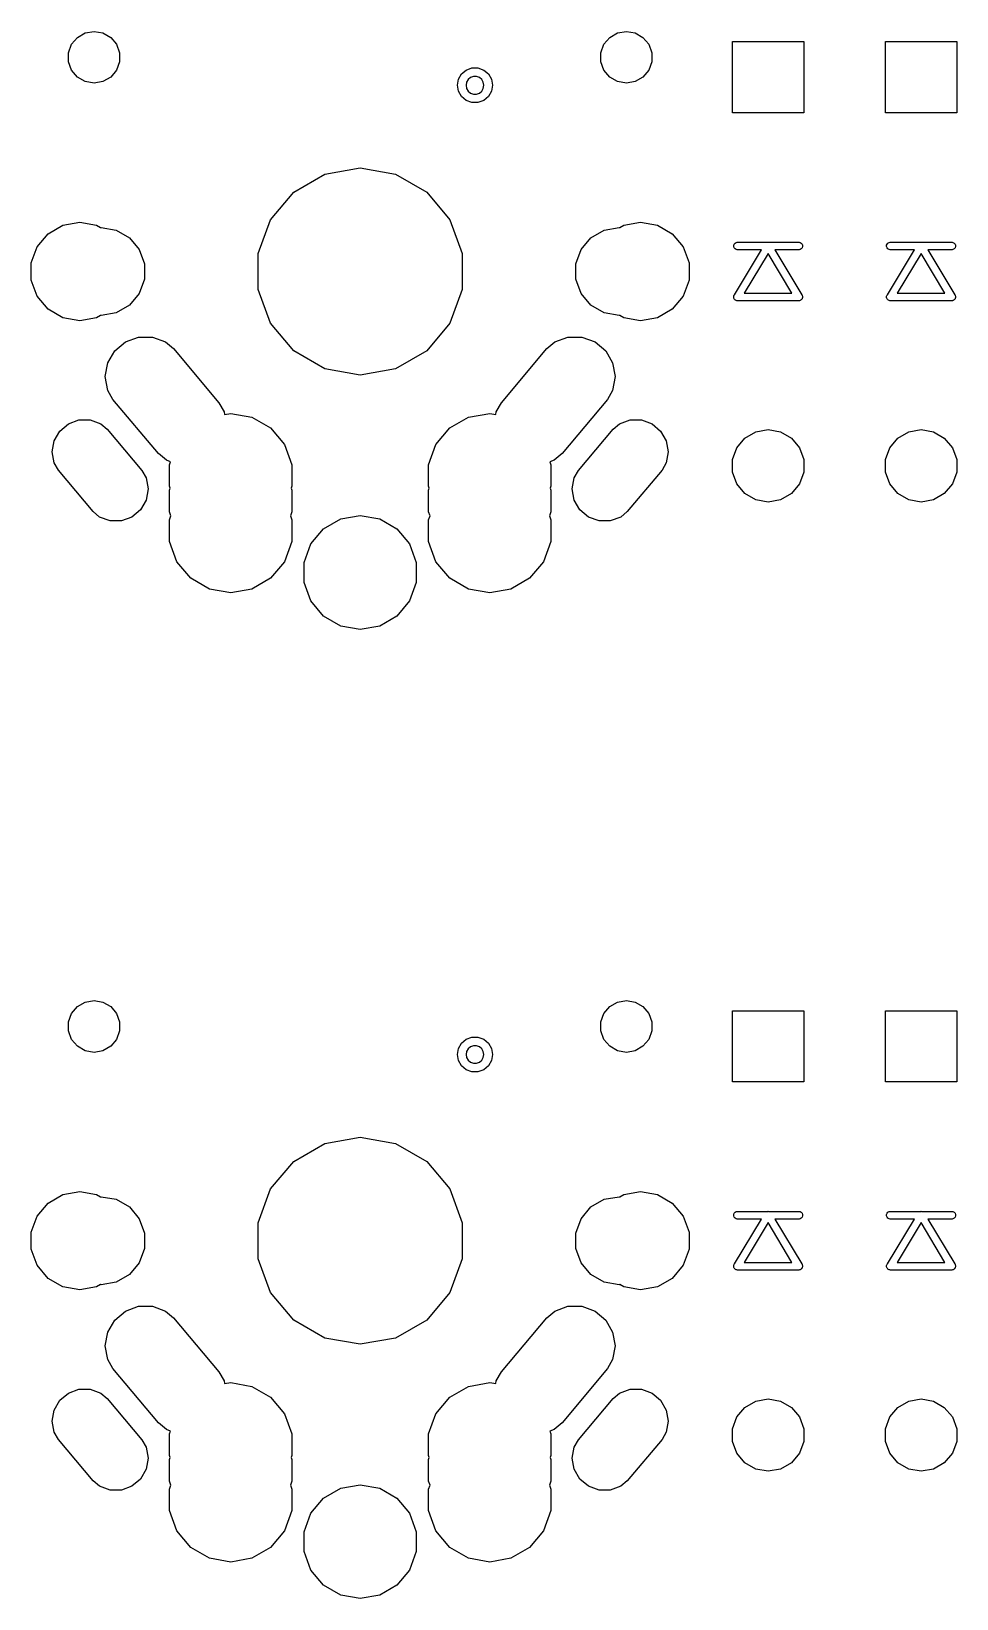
# Model space of a CAD drawing. Extents: x 61 to 195, y -144 to -65.
# Drawn here: x 139.55 to 157.7, y -98.39 to -67.67 of the extents above; entities that cross this region are included whole.
import ezdxf

# ---------------------------------------------------------------- set-up
doc = ezdxf.new("R2010")
doc.units = 0
doc.header["$MEASUREMENT"] = 0
doc.layers.add('BLACK', color=7, linetype='CONTINUOUS')

msp = doc.modelspace()

# ---------------------------------------------------------------- linework, layer by layer
at = {"layer": 'BLACK', "linetype": 'CONTINUOUS'}
for p, q in [((140.34, -67.9211), (140.454, -67.7861)), ((140.454, -67.7861), (140.606, -67.6979)), ((140.606, -67.6979), (140.78, -67.6673)), ((140.78, -67.6673), (140.954, -67.6979)), ((140.954, -67.6979), (141.106, -67.7861)), ((141.106, -67.7861), (141.22, -67.9211)), ((150.78, -67.9211), (150.894, -67.7861)), ((150.894, -67.7861), (151.046, -67.6979)), ((151.046, -67.6979), (151.22, -67.6673)), ((151.22, -67.6673), (151.394, -67.6979)), ((151.394, -67.6979), (151.546, -67.7861)), ((151.546, -67.7861), (151.66, -67.9211)), ((153.302, -69.2635), (153.302, -67.8665)), ((153.302, -67.8665), (154.698, -67.8665)), ((154.698, -67.8665), (154.698, -69.2635)), ((156.302, -69.2635), (156.302, -67.8665)), ((156.302, -67.8665), (157.698, -67.8665)), ((157.698, -67.8665), (157.698, -69.2635)), ((140.28, -68.0868), (140.34, -67.9211)), ((140.28, -68.2632), (140.28, -68.0868)), ((141.22, -67.9211), (141.28, -68.0868)), ((141.28, -68.0868), (141.28, -68.2632)), ((150.72, -68.0868), (150.78, -67.9211)), ((150.72, -68.2632), (150.72, -68.0868)), ((151.66, -67.9211), (151.72, -68.0868)), ((151.72, -68.0868), (151.72, -68.2632)), ((140.34, -68.4289), (140.28, -68.2632)), ((140.454, -68.5639), (140.34, -68.4289)), ((141.22, -68.4289), (141.106, -68.5639)), ((141.28, -68.2632), (141.22, -68.4289)), ((147.926, -68.607), (147.986, -68.5032)), ((147.986, -68.5032), (148.077, -68.4262)), ((148.077, -68.4262), (148.19, -68.3852)), ((148.19, -68.3852), (148.31, -68.3852)), ((148.31, -68.3852), (148.422, -68.4262)), ((148.422, -68.4262), (148.514, -68.5032)), ((148.514, -68.5032), (148.574, -68.607)), ((150.78, -68.4289), (150.72, -68.2632)), ((150.894, -68.5639), (150.78, -68.4289)), ((151.66, -68.4289), (151.546, -68.5639)), ((151.72, -68.2632), (151.66, -68.4289)), ((140.606, -68.6521), (140.454, -68.5639)), ((140.78, -68.6827), (140.606, -68.6521)), ((140.954, -68.6521), (140.78, -68.6827)), ((141.106, -68.5639), (140.954, -68.6521)), ((147.905, -68.725), (147.926, -68.607)), ((147.926, -68.843), (147.905, -68.725)), ((148.086, -68.6651), (148.075, -68.725)), ((148.075, -68.725), (148.086, -68.7849)), ((148.116, -68.6125), (148.086, -68.6651)), ((148.086, -68.7849), (148.116, -68.8375)), ((148.162, -68.5734), (148.116, -68.6125)), ((148.22, -68.5527), (148.162, -68.5734)), ((148.28, -68.5527), (148.22, -68.5527)), ((148.338, -68.5734), (148.28, -68.5527)), ((148.384, -68.6125), (148.338, -68.5734)), ((148.414, -68.6651), (148.384, -68.6125)), ((148.384, -68.8375), (148.414, -68.7849)), ((148.425, -68.725), (148.414, -68.6651)), ((148.414, -68.7849), (148.425, -68.725)), ((148.574, -68.607), (148.595, -68.725)), ((148.595, -68.725), (148.574, -68.843)), ((151.046, -68.6521), (150.894, -68.5639)), ((151.22, -68.6827), (151.046, -68.6521)), ((151.394, -68.6521), (151.22, -68.6827)), ((151.546, -68.5639), (151.394, -68.6521)), ((147.986, -68.9468), (147.926, -68.843)), ((148.077, -69.0238), (147.986, -68.9468)), ((148.19, -69.0648), (148.077, -69.0238)), ((148.116, -68.8375), (148.162, -68.8766)), ((148.162, -68.8766), (148.22, -68.8973)), ((148.31, -69.0648), (148.19, -69.0648)), ((148.22, -68.8973), (148.28, -68.8973)), ((148.28, -68.8973), (148.338, -68.8766)), ((148.422, -69.0238), (148.31, -69.0648)), ((148.338, -68.8766), (148.384, -68.8375)), ((148.514, -68.9468), (148.422, -69.0238)), ((148.574, -68.843), (148.514, -68.9468)), ((154.698, -69.2635), (153.302, -69.2635)), ((157.698, -69.2635), (156.302, -69.2635)), ((145.305, -70.4666), (146, -70.3441)), ((146, -70.3441), (146.695, -70.4666)), ((144.695, -70.8193), (145.305, -70.4666)), ((146.695, -70.4666), (147.305, -70.8193)), ((144.241, -71.3596), (144.695, -70.8193)), ((147.305, -70.8193), (147.759, -71.3596)), ((139.88, -71.636), (140.17, -71.4685)), ((140.17, -71.4685), (140.5, -71.4103)), ((140.5, -71.4103), (140.83, -71.4685)), ((140.83, -71.4685), (140.909, -71.5139)), ((140.909, -71.5139), (140.92, -71.5119)), ((140.92, -71.5119), (141.215, -71.5639)), ((141.215, -71.5639), (141.475, -71.7138)), ((144, -72.0223), (144.241, -71.3596)), ((147.759, -71.3596), (148, -72.0223)), ((150.525, -71.7138), (150.785, -71.5639)), ((150.785, -71.5639), (151.08, -71.5119)), ((151.08, -71.5119), (151.091, -71.5139)), ((151.091, -71.5139), (151.17, -71.4685)), ((151.17, -71.4685), (151.5, -71.4103)), ((151.5, -71.4103), (151.83, -71.4685)), ((151.83, -71.4685), (152.12, -71.636)), ((139.55, -72.2075), (139.665, -71.8927)), ((139.665, -71.8927), (139.88, -71.636)), ((141.475, -71.7138), (141.667, -71.9434)), ((150.333, -71.9434), (150.525, -71.7138)), ((152.12, -71.636), (152.335, -71.8927)), ((152.335, -71.8927), (152.45, -72.2075)), ((153.325, -71.8618), (153.334, -71.8369)), ((153.325, -71.8882), (153.325, -71.8618)), ((153.334, -71.9131), (153.325, -71.8882)), ((153.334, -71.8369), (153.351, -71.8167)), ((153.351, -71.8167), (153.374, -71.8034)), ((153.374, -71.8034), (153.393, -71.8)), ((153.393, -71.8), (153.993, -71.8)), ((153.993, -71.8), (153.999, -71.7989)), ((153.999, -71.7989), (154, -71.7991)), ((154, -71.7991), (154.001, -71.7989)), ((154.001, -71.7989), (154.007, -71.8)), ((154.007, -71.8), (154.607, -71.8)), ((154.607, -71.8), (154.626, -71.8034)), ((154.626, -71.8034), (154.649, -71.8167)), ((154.649, -71.8167), (154.666, -71.8369)), ((154.666, -71.8369), (154.675, -71.8618)), ((154.675, -71.8882), (154.666, -71.9131)), ((154.675, -71.8618), (154.675, -71.8882)), ((156.325, -71.8618), (156.334, -71.8369)), ((156.325, -71.8882), (156.325, -71.8618)), ((156.334, -71.9131), (156.325, -71.8882)), ((156.334, -71.8369), (156.351, -71.8167)), ((156.351, -71.8167), (156.374, -71.8034)), ((156.374, -71.8034), (156.393, -71.8)), ((156.393, -71.8), (156.993, -71.8)), ((156.993, -71.8), (156.999, -71.7989)), ((156.999, -71.7989), (157, -71.7991)), ((157, -71.7991), (157.001, -71.7989)), ((157.001, -71.7989), (157.007, -71.8)), ((157.007, -71.8), (157.607, -71.8)), ((157.607, -71.8), (157.626, -71.8034)), ((157.626, -71.8034), (157.649, -71.8167)), ((157.649, -71.8167), (157.666, -71.8369)), ((157.666, -71.8369), (157.675, -71.8618)), ((157.675, -71.8882), (157.666, -71.9131)), ((157.675, -71.8618), (157.675, -71.8882)), ((141.667, -71.9434), (141.77, -72.2251)), ((144, -72.7277), (144, -72.0223)), ((148, -72.0223), (148, -72.7277)), ((150.23, -72.2251), (150.333, -71.9434)), ((153.351, -71.9333), (153.334, -71.9131)), ((153.339, -72.8313), (153.868, -71.95)), ((153.374, -71.9466), (153.351, -71.9333)), ((153.393, -71.95), (153.374, -71.9466)), ((153.868, -71.95), (153.393, -71.95)), ((154, -72.0208), (153.532, -72.8)), ((154.468, -72.8), (154, -72.0208)), ((154.607, -71.95), (154.132, -71.95)), ((154.132, -71.95), (154.661, -72.8313)), ((154.626, -71.9466), (154.607, -71.95)), ((154.649, -71.9333), (154.626, -71.9466)), ((154.666, -71.9131), (154.649, -71.9333)), ((156.351, -71.9333), (156.334, -71.9131)), ((156.339, -72.8313), (156.868, -71.95)), ((156.374, -71.9466), (156.351, -71.9333)), ((156.393, -71.95), (156.374, -71.9466)), ((156.868, -71.95), (156.393, -71.95)), ((157, -72.0208), (156.532, -72.8)), ((157.468, -72.8), (157, -72.0208)), ((157.607, -71.95), (157.132, -71.95)), ((157.132, -71.95), (157.661, -72.8313)), ((157.626, -71.9466), (157.607, -71.95)), ((157.649, -71.9333), (157.626, -71.9466)), ((157.666, -71.9131), (157.649, -71.9333)), ((139.55, -72.5425), (139.55, -72.2075)), ((141.77, -72.2251), (141.77, -72.5249)), ((150.23, -72.5249), (150.23, -72.2251)), ((152.45, -72.2075), (152.45, -72.5425)), ((139.665, -72.8573), (139.55, -72.5425)), ((141.667, -72.8066), (141.475, -73.0362)), ((141.77, -72.5249), (141.667, -72.8066)), ((144.241, -73.3904), (144, -72.7277)), ((148, -72.7277), (147.759, -73.3904)), ((150.333, -72.8066), (150.23, -72.5249)), ((150.525, -73.0362), (150.333, -72.8066)), ((152.45, -72.5425), (152.335, -72.8573)), ((153.532, -72.8), (154.468, -72.8)), ((156.532, -72.8), (157.468, -72.8)), ((139.88, -73.114), (139.665, -72.8573)), ((140.17, -73.2815), (139.88, -73.114)), ((141.475, -73.0362), (141.215, -73.1861)), ((150.785, -73.1861), (150.525, -73.0362)), ((152.12, -73.114), (151.83, -73.2815)), ((152.335, -72.8573), (152.12, -73.114)), ((153.325, -72.8605), (153.33, -72.8488)), ((153.325, -72.8612), (153.325, -72.8605)), ((153.325, -72.8618), (153.325, -72.8612)), ((153.325, -72.8744), (153.325, -72.8618)), ((153.325, -72.887), (153.325, -72.8744)), ((153.325, -72.8876), (153.325, -72.887)), ((153.325, -72.8882), (153.325, -72.8876)), ((153.329, -72.9001), (153.325, -72.8882)), ((153.333, -72.912), (153.329, -72.9001)), ((153.33, -72.8488), (153.334, -72.8369)), ((153.334, -72.9125), (153.333, -72.912)), ((153.334, -72.8369), (153.339, -72.8313)), ((153.334, -72.9131), (153.334, -72.9125)), ((153.342, -72.9227), (153.334, -72.9131)), ((153.35, -72.9325), (153.342, -72.9227)), ((153.351, -72.9328), (153.35, -72.9325)), ((153.351, -72.9333), (153.351, -72.9328)), ((153.362, -72.9397), (153.351, -72.9333)), ((153.373, -72.9461), (153.362, -72.9397)), ((153.373, -72.9462), (153.373, -72.9461)), ((153.374, -72.9466), (153.373, -72.9462)), ((153.386, -72.9488), (153.374, -72.9466)), ((153.399, -72.9511), (153.386, -72.9488)), ((153.406, -72.95), (153.399, -72.9511)), ((154.594, -72.95), (153.406, -72.95)), ((154.601, -72.9511), (154.594, -72.95)), ((154.614, -72.9488), (154.601, -72.9511)), ((154.626, -72.9466), (154.614, -72.9488)), ((154.627, -72.9462), (154.626, -72.9466)), ((154.638, -72.9397), (154.627, -72.9461)), ((154.627, -72.9461), (154.627, -72.9462)), ((154.649, -72.9333), (154.638, -72.9397)), ((154.65, -72.9325), (154.649, -72.9328)), ((154.649, -72.9328), (154.649, -72.9333)), ((154.658, -72.9228), (154.65, -72.9325)), ((154.666, -72.9131), (154.658, -72.9228)), ((154.661, -72.8313), (154.666, -72.8369)), ((154.666, -72.8369), (154.67, -72.8488)), ((154.667, -72.912), (154.666, -72.9125)), ((154.666, -72.9125), (154.666, -72.9131)), ((154.671, -72.9001), (154.667, -72.912)), ((154.67, -72.8488), (154.675, -72.8605)), ((154.675, -72.8882), (154.671, -72.9001)), ((154.675, -72.8605), (154.675, -72.8612)), ((154.675, -72.8612), (154.675, -72.8618)), ((154.675, -72.8618), (154.675, -72.8744)), ((154.675, -72.8744), (154.675, -72.887)), ((154.675, -72.887), (154.675, -72.8876)), ((154.675, -72.8876), (154.675, -72.8882)), ((156.325, -72.8605), (156.33, -72.8488)), ((156.325, -72.8612), (156.325, -72.8605)), ((156.325, -72.8618), (156.325, -72.8612)), ((156.325, -72.8744), (156.325, -72.8618)), ((156.325, -72.887), (156.325, -72.8744)), ((156.325, -72.8876), (156.325, -72.887)), ((156.325, -72.8882), (156.325, -72.8876)), ((156.329, -72.9001), (156.325, -72.8882)), ((156.333, -72.912), (156.329, -72.9001)), ((156.33, -72.8488), (156.334, -72.8369)), ((156.334, -72.9125), (156.333, -72.912)), ((156.334, -72.8369), (156.339, -72.8313)), ((156.334, -72.9131), (156.334, -72.9125)), ((156.342, -72.9227), (156.334, -72.9131)), ((156.35, -72.9325), (156.342, -72.9227)), ((156.351, -72.9328), (156.35, -72.9325)), ((156.351, -72.9333), (156.351, -72.9328)), ((156.362, -72.9397), (156.351, -72.9333)), ((156.373, -72.9461), (156.362, -72.9397)), ((156.373, -72.9462), (156.373, -72.9461)), ((156.374, -72.9466), (156.373, -72.9462)), ((156.386, -72.9488), (156.374, -72.9466)), ((156.399, -72.9511), (156.386, -72.9488)), ((156.406, -72.95), (156.399, -72.9511)), ((157.594, -72.95), (156.406, -72.95)), ((157.601, -72.9511), (157.594, -72.95)), ((157.614, -72.9488), (157.601, -72.9511)), ((157.626, -72.9466), (157.614, -72.9488)), ((157.627, -72.9462), (157.626, -72.9466)), ((157.638, -72.9397), (157.627, -72.9461)), ((157.627, -72.9461), (157.627, -72.9462)), ((157.649, -72.9333), (157.638, -72.9397)), ((157.65, -72.9325), (157.649, -72.9328)), ((157.649, -72.9328), (157.649, -72.9333)), ((157.658, -72.9228), (157.65, -72.9325)), ((157.666, -72.9131), (157.658, -72.9228)), ((157.661, -72.8313), (157.666, -72.8369)), ((157.666, -72.8369), (157.67, -72.8488)), ((157.667, -72.912), (157.666, -72.9125)), ((157.666, -72.9125), (157.666, -72.9131)), ((157.671, -72.9001), (157.667, -72.912)), ((157.67, -72.8488), (157.675, -72.8605)), ((157.675, -72.8882), (157.671, -72.9001)), ((157.675, -72.8605), (157.675, -72.8612)), ((157.675, -72.8612), (157.675, -72.8618)), ((157.675, -72.8618), (157.675, -72.8744)), ((157.675, -72.8744), (157.675, -72.887)), ((157.675, -72.887), (157.675, -72.8876)), ((157.675, -72.8876), (157.675, -72.8882)), ((140.5, -73.3397), (140.17, -73.2815)), ((140.83, -73.2815), (140.5, -73.3397)), ((140.909, -73.2361), (140.83, -73.2815)), ((140.92, -73.2381), (140.909, -73.2361)), ((141.215, -73.1861), (140.92, -73.2381)), ((144.695, -73.9307), (144.241, -73.3904)), ((147.759, -73.3904), (147.305, -73.9307)), ((151.08, -73.2381), (150.785, -73.1861)), ((151.091, -73.2361), (151.08, -73.2381)), ((151.17, -73.2815), (151.091, -73.2361)), ((151.5, -73.3397), (151.17, -73.2815)), ((151.83, -73.2815), (151.5, -73.3397)), ((141.395, -73.7547), (141.652, -73.6612)), ((141.652, -73.6612), (141.925, -73.6612)), ((141.925, -73.6612), (142.182, -73.7547)), ((149.818, -73.7547), (150.075, -73.6612)), ((150.075, -73.6612), (150.348, -73.6612)), ((150.348, -73.6612), (150.605, -73.7547)), ((141.049, -74.1671), (141.185, -73.9304)), ((141.185, -73.9304), (141.395, -73.7547)), ((142.182, -73.7547), (142.338, -73.8861)), ((142.338, -73.8861), (143.229, -74.9476)), ((145.305, -74.2834), (144.695, -73.9307)), ((147.305, -73.9307), (146.695, -74.2834)), ((148.771, -74.9476), (149.662, -73.8861)), ((149.662, -73.8861), (149.818, -73.7547)), ((150.605, -73.7547), (150.815, -73.9304)), ((150.815, -73.9304), (150.951, -74.1671)), ((141.001, -74.4362), (141.049, -74.1671)), ((146, -74.4059), (145.305, -74.2834)), ((146.695, -74.2834), (146, -74.4059)), ((150.951, -74.1671), (150.999, -74.4362)), ((141.049, -74.7054), (141.001, -74.4362)), ((150.999, -74.4362), (150.951, -74.7054)), ((141.151, -74.8824), (141.049, -74.7054)), ((142.042, -75.9439), (141.151, -74.8824)), ((143.229, -74.9476), (143.331, -75.1246)), ((148.669, -75.1246), (148.771, -74.9476)), ((150.849, -74.8824), (149.958, -75.9439)), ((150.951, -74.7054), (150.849, -74.8824)), ((143.331, -75.1246), (143.341, -75.1775)), ((143.341, -75.1775), (143.46, -75.1565)), ((143.46, -75.1565), (143.877, -75.23)), ((143.877, -75.23), (144.243, -75.4416)), ((147.757, -75.4416), (148.123, -75.23)), ((148.123, -75.23), (148.54, -75.1565)), ((148.54, -75.1565), (148.659, -75.1775)), ((148.659, -75.1775), (148.669, -75.1246)), ((139.998, -75.6941), (140.109, -75.5032)), ((140.109, -75.5032), (140.277, -75.3615)), ((140.277, -75.3615), (140.484, -75.2861)), ((140.484, -75.2861), (140.705, -75.2861)), ((140.705, -75.2861), (140.912, -75.3615)), ((140.912, -75.3615), (141.038, -75.4675)), ((141.038, -75.4675), (141.719, -76.279)), ((144.243, -75.4416), (144.515, -75.7657)), ((147.485, -75.7657), (147.757, -75.4416)), ((150.281, -76.279), (150.962, -75.4675)), ((150.962, -75.4675), (151.088, -75.3615)), ((151.088, -75.3615), (151.295, -75.2861)), ((151.295, -75.2861), (151.516, -75.2861)), ((151.516, -75.2861), (151.723, -75.3615)), ((151.723, -75.3615), (151.891, -75.5032)), ((151.891, -75.5032), (152.002, -75.6941)), ((153.544, -75.6417), (153.757, -75.5185)), ((153.757, -75.5185), (154, -75.4757)), ((154, -75.4757), (154.243, -75.5185)), ((154.243, -75.5185), (154.456, -75.6417)), ((156.544, -75.6417), (156.757, -75.5185)), ((156.757, -75.5185), (157, -75.4757)), ((157, -75.4757), (157.243, -75.5185)), ((157.243, -75.5185), (157.456, -75.6417)), ((139.96, -75.9111), (139.998, -75.6941)), ((144.515, -75.7657), (144.66, -76.1634)), ((147.34, -76.1634), (147.485, -75.7657)), ((152.002, -75.6941), (152.04, -75.9111)), ((153.302, -76.0618), (153.386, -75.8304)), ((153.386, -75.8304), (153.544, -75.6417)), ((154.456, -75.6417), (154.614, -75.8304)), ((154.614, -75.8304), (154.698, -76.0618)), ((156.302, -76.0618), (156.386, -75.8304)), ((156.386, -75.8304), (156.544, -75.6417)), ((157.456, -75.6417), (157.614, -75.8304)), ((157.614, -75.8304), (157.698, -76.0618)), ((139.998, -76.1282), (139.96, -75.9111)), ((140.081, -76.271), (139.998, -76.1282)), ((142.198, -76.0753), (142.042, -75.9439)), ((142.281, -76.1054), (142.198, -76.0753)), ((142.26, -76.1634), (142.281, -76.1054)), ((142.26, -76.5866), (142.26, -76.1634)), ((144.66, -76.1634), (144.66, -76.5866)), ((147.34, -76.5866), (147.34, -76.1634)), ((149.802, -76.0753), (149.719, -76.1054)), ((149.719, -76.1054), (149.74, -76.1634)), ((149.74, -76.1634), (149.74, -76.5866)), ((149.958, -75.9439), (149.802, -76.0753)), ((152.002, -76.1282), (151.919, -76.271)), ((152.04, -75.9111), (152.002, -76.1282)), ((153.302, -76.3082), (153.302, -76.0618)), ((154.698, -76.0618), (154.698, -76.3082)), ((156.302, -76.3082), (156.302, -76.0618)), ((157.698, -76.0618), (157.698, -76.3082)), ((140.762, -77.0825), (140.081, -76.271)), ((141.719, -76.279), (141.802, -76.4218)), ((141.802, -76.4218), (141.84, -76.6389)), ((150.16, -76.6389), (150.198, -76.4218)), ((150.198, -76.4218), (150.281, -76.279)), ((151.919, -76.271), (151.238, -77.0825)), ((153.386, -76.5396), (153.302, -76.3082)), ((154.698, -76.3082), (154.614, -76.5396)), ((156.386, -76.5396), (156.302, -76.3082)), ((157.698, -76.3082), (157.614, -76.5396)), ((141.84, -76.6389), (141.802, -76.8559)), ((142.274, -76.625), (142.26, -76.5866)), ((142.26, -76.6634), (142.274, -76.625)), ((142.26, -77.0866), (142.26, -76.6634)), ((144.66, -76.5866), (144.646, -76.625)), ((144.646, -76.625), (144.66, -76.6634)), ((144.66, -76.6634), (144.66, -77.0866)), ((147.354, -76.625), (147.34, -76.5866)), ((147.34, -76.6634), (147.354, -76.625)), ((147.34, -77.0866), (147.34, -76.6634)), ((149.74, -76.5866), (149.726, -76.625)), ((149.726, -76.625), (149.74, -76.6634)), ((149.74, -76.6634), (149.74, -77.0866)), ((150.198, -76.8559), (150.16, -76.6389)), ((153.544, -76.7283), (153.386, -76.5396)), ((153.757, -76.8515), (153.544, -76.7283)), ((154.456, -76.7283), (154.243, -76.8515)), ((154.614, -76.5396), (154.456, -76.7283)), ((156.544, -76.7283), (156.386, -76.5396)), ((156.757, -76.8515), (156.544, -76.7283)), ((157.456, -76.7283), (157.243, -76.8515)), ((157.614, -76.5396), (157.456, -76.7283)), ((140.888, -77.1885), (140.762, -77.0825)), ((141.691, -77.0468), (141.523, -77.1885)), ((141.802, -76.8559), (141.691, -77.0468)), ((142.289, -77.165), (142.26, -77.0866)), ((144.66, -77.0866), (144.631, -77.165)), ((147.369, -77.165), (147.34, -77.0866)), ((149.74, -77.0866), (149.711, -77.165)), ((150.309, -77.0468), (150.198, -76.8559)), ((150.477, -77.1885), (150.309, -77.0468)), ((151.238, -77.0825), (151.112, -77.1885)), ((154, -76.8943), (153.757, -76.8515)), ((154.243, -76.8515), (154, -76.8943)), ((157, -76.8943), (156.757, -76.8515)), ((157.243, -76.8515), (157, -76.8943)), ((141.095, -77.2639), (140.888, -77.1885)), ((141.316, -77.2639), (141.095, -77.2639)), ((141.523, -77.1885), (141.316, -77.2639)), ((142.26, -77.2434), (142.289, -77.165)), ((142.26, -77.6666), (142.26, -77.2434)), ((144.631, -77.165), (144.66, -77.2434)), ((144.66, -77.2434), (144.66, -77.6666)), ((145.033, -77.7165), (145.282, -77.4194)), ((145.282, -77.4194), (145.618, -77.2254)), ((145.618, -77.2254), (146, -77.158)), ((146, -77.158), (146.382, -77.2254)), ((146.382, -77.2254), (146.718, -77.4194)), ((146.718, -77.4194), (146.967, -77.7165)), ((147.34, -77.2434), (147.369, -77.165)), ((147.34, -77.6666), (147.34, -77.2434)), ((149.711, -77.165), (149.74, -77.2434)), ((149.74, -77.2434), (149.74, -77.6666)), ((150.684, -77.2639), (150.477, -77.1885)), ((150.905, -77.2639), (150.684, -77.2639)), ((151.112, -77.1885), (150.905, -77.2639)), ((142.405, -78.0643), (142.26, -77.6666)), ((144.66, -77.6666), (144.515, -78.0643)), ((144.9, -78.081), (145.033, -77.7165)), ((146.967, -77.7165), (147.1, -78.081)), ((147.485, -78.0643), (147.34, -77.6666)), ((149.74, -77.6666), (149.595, -78.0643)), ((142.677, -78.3884), (142.405, -78.0643)), ((144.515, -78.0643), (144.243, -78.3884)), ((144.9, -78.469), (144.9, -78.081)), ((147.1, -78.081), (147.1, -78.469)), ((147.757, -78.3884), (147.485, -78.0643)), ((149.595, -78.0643), (149.323, -78.3884)), ((143.043, -78.6), (142.677, -78.3884)), ((143.46, -78.6735), (143.043, -78.6)), ((143.877, -78.6), (143.46, -78.6735)), ((144.243, -78.3884), (143.877, -78.6)), ((145.033, -78.8335), (144.9, -78.469)), ((147.1, -78.469), (146.967, -78.8335)), ((148.123, -78.6), (147.757, -78.3884)), ((148.54, -78.6735), (148.123, -78.6)), ((148.957, -78.6), (148.54, -78.6735)), ((149.323, -78.3884), (148.957, -78.6)), ((145.282, -79.1306), (145.033, -78.8335)), ((146.967, -78.8335), (146.718, -79.1306)), ((145.618, -79.3246), (145.282, -79.1306)), ((146.718, -79.1306), (146.382, -79.3246)), ((146, -79.392), (145.618, -79.3246)), ((146.382, -79.3246), (146, -79.392)), ((140.28, -87.0868), (140.34, -86.9211)), ((140.34, -86.9211), (140.454, -86.7861)), ((140.454, -86.7861), (140.606, -86.6979)), ((140.606, -86.6979), (140.78, -86.6673)), ((140.78, -86.6673), (140.954, -86.6979)), ((140.954, -86.6979), (141.106, -86.7861)), ((141.106, -86.7861), (141.22, -86.9211)), ((141.22, -86.9211), (141.28, -87.0868)), ((150.72, -87.0868), (150.78, -86.9211)), ((150.78, -86.9211), (150.894, -86.7861)), ((150.894, -86.7861), (151.046, -86.6979)), ((151.046, -86.6979), (151.22, -86.6673)), ((151.22, -86.6673), (151.394, -86.6979)), ((151.394, -86.6979), (151.546, -86.7861)), ((151.546, -86.7861), (151.66, -86.9211)), ((151.66, -86.9211), (151.72, -87.0868)), ((153.302, -88.2635), (153.302, -86.8665)), ((153.302, -86.8665), (154.698, -86.8665)), ((154.698, -86.8665), (154.698, -88.2635)), ((156.302, -88.2635), (156.302, -86.8665)), ((156.302, -86.8665), (157.698, -86.8665)), ((157.698, -86.8665), (157.698, -88.2635)), ((140.28, -87.2632), (140.28, -87.0868)), ((141.28, -87.0868), (141.28, -87.2632)), ((150.72, -87.2632), (150.72, -87.0868)), ((151.72, -87.0868), (151.72, -87.2632)), ((140.34, -87.4289), (140.28, -87.2632)), ((140.454, -87.5639), (140.34, -87.4289)), ((140.606, -87.6521), (140.454, -87.5639)), ((141.106, -87.5639), (140.954, -87.6521)), ((141.22, -87.4289), (141.106, -87.5639)), ((141.28, -87.2632), (141.22, -87.4289)), ((147.926, -87.607), (147.986, -87.5032)), ((147.986, -87.5032), (148.077, -87.4262)), ((148.077, -87.4262), (148.19, -87.3852)), ((148.22, -87.5527), (148.162, -87.5734)), ((148.19, -87.3852), (148.31, -87.3852)), ((148.28, -87.5527), (148.22, -87.5527)), ((148.338, -87.5734), (148.28, -87.5527)), ((148.31, -87.3852), (148.422, -87.4262)), ((148.422, -87.4262), (148.514, -87.5032)), ((148.514, -87.5032), (148.574, -87.607)), ((150.78, -87.4289), (150.72, -87.2632)), ((150.894, -87.5639), (150.78, -87.4289)), ((151.046, -87.6521), (150.894, -87.5639)), ((151.546, -87.5639), (151.394, -87.6521)), ((151.66, -87.4289), (151.546, -87.5639)), ((151.72, -87.2632), (151.66, -87.4289)), ((140.78, -87.6827), (140.606, -87.6521)), ((140.954, -87.6521), (140.78, -87.6827)), ((147.905, -87.725), (147.926, -87.607)), ((147.926, -87.843), (147.905, -87.725)), ((147.986, -87.9468), (147.926, -87.843)), ((148.086, -87.6651), (148.075, -87.725)), ((148.075, -87.725), (148.086, -87.7849)), ((148.116, -87.6125), (148.086, -87.6651)), ((148.086, -87.7849), (148.116, -87.8375)), ((148.162, -87.5734), (148.116, -87.6125)), ((148.116, -87.8375), (148.162, -87.8766)), ((148.384, -87.6125), (148.338, -87.5734)), ((148.338, -87.8766), (148.384, -87.8375)), ((148.414, -87.6651), (148.384, -87.6125)), ((148.384, -87.8375), (148.414, -87.7849)), ((148.425, -87.725), (148.414, -87.6651)), ((148.414, -87.7849), (148.425, -87.725)), ((148.574, -87.843), (148.514, -87.9468)), ((148.574, -87.607), (148.595, -87.725)), ((148.595, -87.725), (148.574, -87.843)), ((151.22, -87.6827), (151.046, -87.6521)), ((151.394, -87.6521), (151.22, -87.6827)), ((148.077, -88.0238), (147.986, -87.9468)), ((148.19, -88.0648), (148.077, -88.0238)), ((148.162, -87.8766), (148.22, -87.8973)), ((148.31, -88.0648), (148.19, -88.0648)), ((148.22, -87.8973), (148.28, -87.8973)), ((148.28, -87.8973), (148.338, -87.8766)), ((148.422, -88.0238), (148.31, -88.0648)), ((148.514, -87.9468), (148.422, -88.0238)), ((154.698, -88.2635), (153.302, -88.2635)), ((157.698, -88.2635), (156.302, -88.2635)), ((145.305, -89.4666), (146, -89.3441)), ((146, -89.3441), (146.695, -89.4666)), ((144.695, -89.8193), (145.305, -89.4666)), ((146.695, -89.4666), (147.305, -89.8193)), ((144.241, -90.3596), (144.695, -89.8193)), ((147.305, -89.8193), (147.759, -90.3596)), ((139.665, -90.8927), (139.88, -90.636)), ((139.88, -90.636), (140.17, -90.4685)), ((140.17, -90.4685), (140.5, -90.4103)), ((140.5, -90.4103), (140.83, -90.4685)), ((140.83, -90.4685), (140.909, -90.5139)), ((140.909, -90.5139), (140.92, -90.5119)), ((140.92, -90.5119), (141.215, -90.5639)), ((141.215, -90.5639), (141.475, -90.7138)), ((144, -91.0223), (144.241, -90.3596)), ((147.759, -90.3596), (148, -91.0223)), ((150.525, -90.7138), (150.785, -90.5639)), ((150.785, -90.5639), (151.08, -90.5119)), ((151.08, -90.5119), (151.091, -90.5139)), ((151.091, -90.5139), (151.17, -90.4685)), ((151.17, -90.4685), (151.5, -90.4103)), ((151.5, -90.4103), (151.83, -90.4685)), ((151.83, -90.4685), (152.12, -90.636)), ((152.12, -90.636), (152.335, -90.8927)), ((139.55, -91.2075), (139.665, -90.8927)), ((141.475, -90.7138), (141.667, -90.9434)), ((141.667, -90.9434), (141.77, -91.2251)), ((150.23, -91.2251), (150.333, -90.9434)), ((150.333, -90.9434), (150.525, -90.7138)), ((152.335, -90.8927), (152.45, -91.2075)), ((153.325, -90.8618), (153.334, -90.8369)), ((153.325, -90.8882), (153.325, -90.8618)), ((153.334, -90.9131), (153.325, -90.8882)), ((153.334, -90.8369), (153.351, -90.8167)), ((153.351, -90.9333), (153.334, -90.9131)), ((153.351, -90.8167), (153.374, -90.8034)), ((153.374, -90.9466), (153.351, -90.9333)), ((153.374, -90.8034), (153.393, -90.8)), ((153.393, -90.8), (153.993, -90.8)), ((153.993, -90.8), (153.999, -90.7989)), ((153.999, -90.7989), (154, -90.7991)), ((154, -90.7991), (154.001, -90.7989)), ((154.001, -90.7989), (154.007, -90.8)), ((154.007, -90.8), (154.607, -90.8)), ((154.607, -90.8), (154.626, -90.8034)), ((154.626, -90.8034), (154.649, -90.8167)), ((154.649, -90.9333), (154.626, -90.9466)), ((154.649, -90.8167), (154.666, -90.8369)), ((154.666, -90.9131), (154.649, -90.9333)), ((154.666, -90.8369), (154.675, -90.8618)), ((154.675, -90.8882), (154.666, -90.9131)), ((154.675, -90.8618), (154.675, -90.8882)), ((156.325, -90.8618), (156.334, -90.8369)), ((156.325, -90.8882), (156.325, -90.8618)), ((156.334, -90.9131), (156.325, -90.8882)), ((156.334, -90.8369), (156.351, -90.8167)), ((156.351, -90.9333), (156.334, -90.9131)), ((156.351, -90.8167), (156.374, -90.8034)), ((156.374, -90.9466), (156.351, -90.9333)), ((156.374, -90.8034), (156.393, -90.8)), ((156.393, -90.8), (156.993, -90.8)), ((156.993, -90.8), (156.999, -90.7989)), ((156.999, -90.7989), (157, -90.7991)), ((157, -90.7991), (157.001, -90.7989)), ((157.001, -90.7989), (157.007, -90.8)), ((157.007, -90.8), (157.607, -90.8)), ((157.607, -90.8), (157.626, -90.8034)), ((157.626, -90.8034), (157.649, -90.8167)), ((157.649, -90.9333), (157.626, -90.9466)), ((157.649, -90.8167), (157.666, -90.8369)), ((157.666, -90.9131), (157.649, -90.9333)), ((157.666, -90.8369), (157.675, -90.8618)), ((157.675, -90.8882), (157.666, -90.9131)), ((157.675, -90.8618), (157.675, -90.8882)), ((139.55, -91.5425), (139.55, -91.2075)), ((141.77, -91.2251), (141.77, -91.5249)), ((144, -91.7277), (144, -91.0223)), ((148, -91.0223), (148, -91.7277)), ((150.23, -91.5249), (150.23, -91.2251)), ((152.45, -91.2075), (152.45, -91.5425)), ((153.339, -91.8313), (153.868, -90.95)), ((153.393, -90.95), (153.374, -90.9466)), ((153.868, -90.95), (153.393, -90.95)), ((154, -91.0208), (153.532, -91.8)), ((154.468, -91.8), (154, -91.0208)), ((154.607, -90.95), (154.132, -90.95)), ((154.132, -90.95), (154.661, -91.8313)), ((154.626, -90.9466), (154.607, -90.95)), ((156.339, -91.8313), (156.868, -90.95)), ((156.393, -90.95), (156.374, -90.9466)), ((156.868, -90.95), (156.393, -90.95)), ((157, -91.0208), (156.532, -91.8)), ((157.468, -91.8), (157, -91.0208)), ((157.607, -90.95), (157.132, -90.95)), ((157.132, -90.95), (157.661, -91.8313)), ((157.626, -90.9466), (157.607, -90.95)), ((139.665, -91.8573), (139.55, -91.5425)), ((141.77, -91.5249), (141.667, -91.8066)), ((150.333, -91.8066), (150.23, -91.5249)), ((152.45, -91.5425), (152.335, -91.8573)), ((139.88, -92.114), (139.665, -91.8573)), ((141.667, -91.8066), (141.475, -92.0362)), ((144.241, -92.3904), (144, -91.7277)), ((148, -91.7277), (147.759, -92.3904)), ((150.525, -92.0362), (150.333, -91.8066)), ((152.335, -91.8573), (152.12, -92.114)), ((153.325, -91.8605), (153.33, -91.8487)), ((153.325, -91.8612), (153.325, -91.8605)), ((153.325, -91.8618), (153.325, -91.8612)), ((153.325, -91.8744), (153.325, -91.8618)), ((153.33, -91.8487), (153.334, -91.8369)), ((153.334, -91.8369), (153.339, -91.8313)), ((153.532, -91.8), (154.468, -91.8)), ((154.661, -91.8313), (154.666, -91.8369)), ((154.666, -91.8369), (154.67, -91.8487)), ((154.67, -91.8487), (154.675, -91.8605)), ((154.675, -91.8605), (154.675, -91.8612)), ((154.675, -91.8612), (154.675, -91.8618)), ((154.675, -91.8618), (154.675, -91.8744)), ((156.325, -91.8605), (156.33, -91.8487)), ((156.325, -91.8612), (156.325, -91.8605)), ((156.325, -91.8618), (156.325, -91.8612)), ((156.325, -91.8744), (156.325, -91.8618)), ((156.33, -91.8487), (156.334, -91.8369)), ((156.334, -91.8369), (156.339, -91.8313)), ((156.532, -91.8), (157.468, -91.8)), ((157.661, -91.8313), (157.666, -91.8369)), ((157.666, -91.8369), (157.67, -91.8487)), ((157.67, -91.8487), (157.675, -91.8605)), ((157.675, -91.8605), (157.675, -91.8612)), ((157.675, -91.8612), (157.675, -91.8618)), ((157.675, -91.8618), (157.675, -91.8744)), ((140.17, -92.2815), (139.88, -92.114)), ((141.475, -92.0362), (141.215, -92.1861)), ((150.785, -92.1861), (150.525, -92.0362)), ((152.12, -92.114), (151.83, -92.2815)), ((153.325, -91.887), (153.325, -91.8744)), ((153.325, -91.8876), (153.325, -91.887)), ((153.325, -91.8882), (153.325, -91.8876)), ((153.329, -91.9001), (153.325, -91.8882)), ((153.333, -91.912), (153.329, -91.9001)), ((153.334, -91.9125), (153.333, -91.912)), ((153.334, -91.9131), (153.334, -91.9125)), ((153.342, -91.9227), (153.334, -91.9131)), ((153.35, -91.9325), (153.342, -91.9227)), ((153.351, -91.9328), (153.35, -91.9325)), ((153.351, -91.9333), (153.351, -91.9328)), ((153.362, -91.9397), (153.351, -91.9333)), ((153.373, -91.9461), (153.362, -91.9397)), ((153.373, -91.9462), (153.373, -91.9461)), ((153.374, -91.9466), (153.373, -91.9462)), ((153.386, -91.9488), (153.374, -91.9466)), ((153.399, -91.9511), (153.386, -91.9488)), ((153.406, -91.95), (153.399, -91.9511)), ((154.594, -91.95), (153.406, -91.95)), ((154.601, -91.9511), (154.594, -91.95)), ((154.614, -91.9488), (154.601, -91.9511)), ((154.626, -91.9466), (154.614, -91.9488)), ((154.627, -91.9462), (154.626, -91.9466)), ((154.638, -91.9397), (154.627, -91.9461)), ((154.627, -91.9461), (154.627, -91.9462)), ((154.649, -91.9333), (154.638, -91.9397)), ((154.65, -91.9325), (154.649, -91.9328)), ((154.649, -91.9328), (154.649, -91.9333)), ((154.658, -91.9228), (154.65, -91.9325)), ((154.666, -91.9131), (154.658, -91.9228)), ((154.667, -91.912), (154.666, -91.9125)), ((154.666, -91.9125), (154.666, -91.9131)), ((154.671, -91.9001), (154.667, -91.912)), ((154.675, -91.8882), (154.671, -91.9001)), ((154.675, -91.8744), (154.675, -91.887)), ((154.675, -91.887), (154.675, -91.8876)), ((154.675, -91.8876), (154.675, -91.8882)), ((156.325, -91.887), (156.325, -91.8744)), ((156.325, -91.8876), (156.325, -91.887)), ((156.325, -91.8882), (156.325, -91.8876)), ((156.329, -91.9001), (156.325, -91.8882)), ((156.333, -91.912), (156.329, -91.9001)), ((156.334, -91.9125), (156.333, -91.912)), ((156.334, -91.9131), (156.334, -91.9125)), ((156.342, -91.9227), (156.334, -91.9131)), ((156.35, -91.9325), (156.342, -91.9227)), ((156.351, -91.9328), (156.35, -91.9325)), ((156.351, -91.9333), (156.351, -91.9328)), ((156.362, -91.9397), (156.351, -91.9333)), ((156.373, -91.9461), (156.362, -91.9397)), ((156.373, -91.9462), (156.373, -91.9461)), ((156.374, -91.9466), (156.373, -91.9462)), ((156.386, -91.9488), (156.374, -91.9466)), ((156.399, -91.9511), (156.386, -91.9488)), ((156.406, -91.95), (156.399, -91.9511)), ((157.594, -91.95), (156.406, -91.95)), ((157.601, -91.9511), (157.594, -91.95)), ((157.614, -91.9488), (157.601, -91.9511)), ((157.626, -91.9466), (157.614, -91.9488)), ((157.627, -91.9462), (157.626, -91.9466)), ((157.638, -91.9397), (157.627, -91.9461)), ((157.627, -91.9461), (157.627, -91.9462)), ((157.649, -91.9333), (157.638, -91.9397)), ((157.65, -91.9325), (157.649, -91.9328)), ((157.649, -91.9328), (157.649, -91.9333)), ((157.658, -91.9228), (157.65, -91.9325)), ((157.666, -91.9131), (157.658, -91.9228)), ((157.667, -91.912), (157.666, -91.9125)), ((157.666, -91.9125), (157.666, -91.9131)), ((157.671, -91.9001), (157.667, -91.912)), ((157.675, -91.8882), (157.671, -91.9001)), ((157.675, -91.8744), (157.675, -91.887)), ((157.675, -91.887), (157.675, -91.8876)), ((157.675, -91.8876), (157.675, -91.8882)), ((140.5, -92.3397), (140.17, -92.2815)), ((140.83, -92.2815), (140.5, -92.3397)), ((140.909, -92.2361), (140.83, -92.2815)), ((140.92, -92.2381), (140.909, -92.2361)), ((141.215, -92.1861), (140.92, -92.2381)), ((144.695, -92.9307), (144.241, -92.3904)), ((147.759, -92.3904), (147.305, -92.9307)), ((151.08, -92.2381), (150.785, -92.1861)), ((151.091, -92.2361), (151.08, -92.2381)), ((151.17, -92.2815), (151.091, -92.2361)), ((151.5, -92.3397), (151.17, -92.2815)), ((151.83, -92.2815), (151.5, -92.3397)), ((141.185, -92.9304), (141.395, -92.7547)), ((141.395, -92.7547), (141.652, -92.6612)), ((141.652, -92.6612), (141.925, -92.6612)), ((141.925, -92.6612), (142.182, -92.7547)), ((142.182, -92.7547), (142.338, -92.8861)), ((149.662, -92.8861), (149.818, -92.7547)), ((149.818, -92.7547), (150.075, -92.6612)), ((150.075, -92.6612), (150.348, -92.6612)), ((150.348, -92.6612), (150.605, -92.7547)), ((150.605, -92.7547), (150.815, -92.9304)), ((141.049, -93.1671), (141.185, -92.9304)), ((142.338, -92.8861), (143.229, -93.9476)), ((145.305, -93.2834), (144.695, -92.9307)), ((147.305, -92.9307), (146.695, -93.2834)), ((148.771, -93.9476), (149.662, -92.8861)), ((150.815, -92.9304), (150.951, -93.1671)), ((141.001, -93.4362), (141.049, -93.1671)), ((146, -93.4059), (145.305, -93.2834)), ((146.695, -93.2834), (146, -93.4059)), ((150.951, -93.1671), (150.999, -93.4362)), ((141.049, -93.7054), (141.001, -93.4362)), ((141.151, -93.8824), (141.049, -93.7054)), ((150.951, -93.7054), (150.849, -93.8824)), ((150.999, -93.4362), (150.951, -93.7054)), ((142.042, -94.9439), (141.151, -93.8824)), ((143.229, -93.9476), (143.331, -94.1246)), ((148.669, -94.1246), (148.771, -93.9476)), ((150.849, -93.8824), (149.958, -94.9439)), ((140.277, -94.3615), (140.484, -94.2861)), ((140.484, -94.2861), (140.705, -94.2861)), ((140.705, -94.2861), (140.912, -94.3615)), ((143.331, -94.1246), (143.341, -94.1775)), ((143.341, -94.1775), (143.46, -94.1565)), ((143.46, -94.1565), (143.877, -94.23)), ((143.877, -94.23), (144.243, -94.4416)), ((147.757, -94.4416), (148.123, -94.23)), ((148.123, -94.23), (148.54, -94.1565)), ((148.54, -94.1565), (148.659, -94.1775)), ((148.659, -94.1775), (148.669, -94.1246)), ((151.088, -94.3615), (151.295, -94.2861)), ((151.295, -94.2861), (151.516, -94.2861)), ((151.516, -94.2861), (151.723, -94.3615)), ((139.998, -94.6941), (140.109, -94.5032)), ((140.109, -94.5032), (140.277, -94.3615)), ((140.912, -94.3615), (141.038, -94.4675)), ((141.038, -94.4675), (141.719, -95.279)), ((144.243, -94.4416), (144.515, -94.7657)), ((147.485, -94.7657), (147.757, -94.4416)), ((150.281, -95.279), (150.962, -94.4675)), ((150.962, -94.4675), (151.088, -94.3615)), ((151.723, -94.3615), (151.891, -94.5032)), ((151.891, -94.5032), (152.002, -94.6941)), ((153.544, -94.6417), (153.757, -94.5185)), ((153.757, -94.5185), (154, -94.4757)), ((154, -94.4757), (154.243, -94.5185)), ((154.243, -94.5185), (154.456, -94.6417)), ((156.544, -94.6417), (156.757, -94.5185)), ((156.757, -94.5185), (157, -94.4757)), ((157, -94.4757), (157.243, -94.5185)), ((157.243, -94.5185), (157.456, -94.6417)), ((139.96, -94.9111), (139.998, -94.6941)), ((139.998, -95.1282), (139.96, -94.9111)), ((144.515, -94.7657), (144.66, -95.1634)), ((147.34, -95.1634), (147.485, -94.7657)), ((152.002, -94.6941), (152.04, -94.9111)), ((152.04, -94.9111), (152.002, -95.1282)), ((153.302, -95.0618), (153.386, -94.8304)), ((153.386, -94.8304), (153.544, -94.6417)), ((154.456, -94.6417), (154.614, -94.8304)), ((154.614, -94.8304), (154.698, -95.0618)), ((156.302, -95.0618), (156.386, -94.8304)), ((156.386, -94.8304), (156.544, -94.6417)), ((157.456, -94.6417), (157.614, -94.8304)), ((157.614, -94.8304), (157.698, -95.0618)), ((140.081, -95.271), (139.998, -95.1282)), ((142.198, -95.0753), (142.042, -94.9439)), ((142.281, -95.1054), (142.198, -95.0753)), ((142.26, -95.1634), (142.281, -95.1054)), ((142.26, -95.5866), (142.26, -95.1634)), ((144.66, -95.1634), (144.66, -95.5866)), ((147.34, -95.5866), (147.34, -95.1634)), ((149.802, -95.0753), (149.719, -95.1054)), ((149.719, -95.1054), (149.74, -95.1634)), ((149.74, -95.1634), (149.74, -95.5866)), ((149.958, -94.9439), (149.802, -95.0753)), ((152.002, -95.1282), (151.919, -95.271)), ((153.302, -95.3082), (153.302, -95.0618)), ((154.698, -95.0618), (154.698, -95.3082)), ((156.302, -95.3082), (156.302, -95.0618)), ((157.698, -95.0618), (157.698, -95.3082)), ((140.762, -96.0825), (140.081, -95.271)), ((141.719, -95.279), (141.802, -95.4218)), ((141.802, -95.4218), (141.84, -95.6389)), ((150.16, -95.6389), (150.198, -95.4218)), ((150.198, -95.4218), (150.281, -95.279)), ((151.919, -95.271), (151.238, -96.0825)), ((153.386, -95.5396), (153.302, -95.3082)), ((153.544, -95.7283), (153.386, -95.5396)), ((154.614, -95.5396), (154.456, -95.7283)), ((154.698, -95.3082), (154.614, -95.5396)), ((156.386, -95.5396), (156.302, -95.3082)), ((156.544, -95.7283), (156.386, -95.5396)), ((157.614, -95.5396), (157.456, -95.7283)), ((157.698, -95.3082), (157.614, -95.5396)), ((141.802, -95.8559), (141.691, -96.0468)), ((141.84, -95.6389), (141.802, -95.8559)), ((142.274, -95.625), (142.26, -95.5866)), ((142.26, -95.6634), (142.274, -95.625)), ((142.26, -96.0866), (142.26, -95.6634)), ((144.66, -95.5866), (144.646, -95.625)), ((144.646, -95.625), (144.66, -95.6634)), ((144.66, -95.6634), (144.66, -96.0866)), ((147.354, -95.625), (147.34, -95.5866)), ((147.34, -95.6634), (147.354, -95.625)), ((147.34, -96.0866), (147.34, -95.6634)), ((149.74, -95.5866), (149.726, -95.625)), ((149.726, -95.625), (149.74, -95.6634)), ((149.74, -95.6634), (149.74, -96.0866)), ((150.198, -95.8559), (150.16, -95.6389)), ((150.309, -96.0468), (150.198, -95.8559)), ((153.757, -95.8515), (153.544, -95.7283)), ((154, -95.8943), (153.757, -95.8515)), ((154.243, -95.8515), (154, -95.8943)), ((154.456, -95.7283), (154.243, -95.8515)), ((156.757, -95.8515), (156.544, -95.7283)), ((157, -95.8943), (156.757, -95.8515)), ((157.243, -95.8515), (157, -95.8943)), ((157.456, -95.7283), (157.243, -95.8515)), ((140.888, -96.1885), (140.762, -96.0825)), ((141.691, -96.0468), (141.523, -96.1885)), ((142.289, -96.165), (142.26, -96.0866)), ((142.26, -96.2434), (142.289, -96.165)), ((144.66, -96.0866), (144.631, -96.165)), ((144.631, -96.165), (144.66, -96.2434)), ((145.618, -96.2254), (146, -96.158)), ((146, -96.158), (146.382, -96.2254)), ((147.369, -96.165), (147.34, -96.0866)), ((147.34, -96.2434), (147.369, -96.165)), ((149.74, -96.0866), (149.711, -96.165)), ((149.711, -96.165), (149.74, -96.2434)), ((150.477, -96.1885), (150.309, -96.0468)), ((151.238, -96.0825), (151.112, -96.1885)), ((141.095, -96.2639), (140.888, -96.1885)), ((141.316, -96.2639), (141.095, -96.2639)), ((141.523, -96.1885), (141.316, -96.2639)), ((142.26, -96.6666), (142.26, -96.2434)), ((144.66, -96.2434), (144.66, -96.6666)), ((145.033, -96.7165), (145.282, -96.4194)), ((145.282, -96.4194), (145.618, -96.2254)), ((146.382, -96.2254), (146.718, -96.4194)), ((146.718, -96.4194), (146.967, -96.7165)), ((147.34, -96.6666), (147.34, -96.2434)), ((149.74, -96.2434), (149.74, -96.6666)), ((150.684, -96.2639), (150.477, -96.1885)), ((150.905, -96.2639), (150.684, -96.2639)), ((151.112, -96.1885), (150.905, -96.2639)), ((142.405, -97.0643), (142.26, -96.6666)), ((144.66, -96.6666), (144.515, -97.0643)), ((144.9, -97.081), (145.033, -96.7165)), ((146.967, -96.7165), (147.1, -97.081)), ((147.485, -97.0643), (147.34, -96.6666)), ((149.74, -96.6666), (149.595, -97.0643)), ((142.677, -97.3884), (142.405, -97.0643)), ((144.515, -97.0643), (144.243, -97.3884)), ((144.9, -97.469), (144.9, -97.081)), ((147.1, -97.081), (147.1, -97.469)), ((147.757, -97.3884), (147.485, -97.0643)), ((149.595, -97.0643), (149.323, -97.3884)), ((143.043, -97.6), (142.677, -97.3884)), ((144.243, -97.3884), (143.877, -97.6)), ((148.123, -97.6), (147.757, -97.3884)), ((149.323, -97.3884), (148.957, -97.6)), ((143.46, -97.6735), (143.043, -97.6)), ((143.877, -97.6), (143.46, -97.6735)), ((145.033, -97.8335), (144.9, -97.469)), ((147.1, -97.469), (146.967, -97.8335)), ((148.54, -97.6735), (148.123, -97.6)), ((148.957, -97.6), (148.54, -97.6735)), ((145.282, -98.1306), (145.033, -97.8335)), ((146.967, -97.8335), (146.718, -98.1306)), ((145.618, -98.3246), (145.282, -98.1306)), ((146.718, -98.1306), (146.382, -98.3246)), ((146, -98.392), (145.618, -98.3246)), ((146.382, -98.3246), (146, -98.392))]:
    msp.add_line(p, q, dxfattribs=at)

doc.saveas('drawing.dxf')
